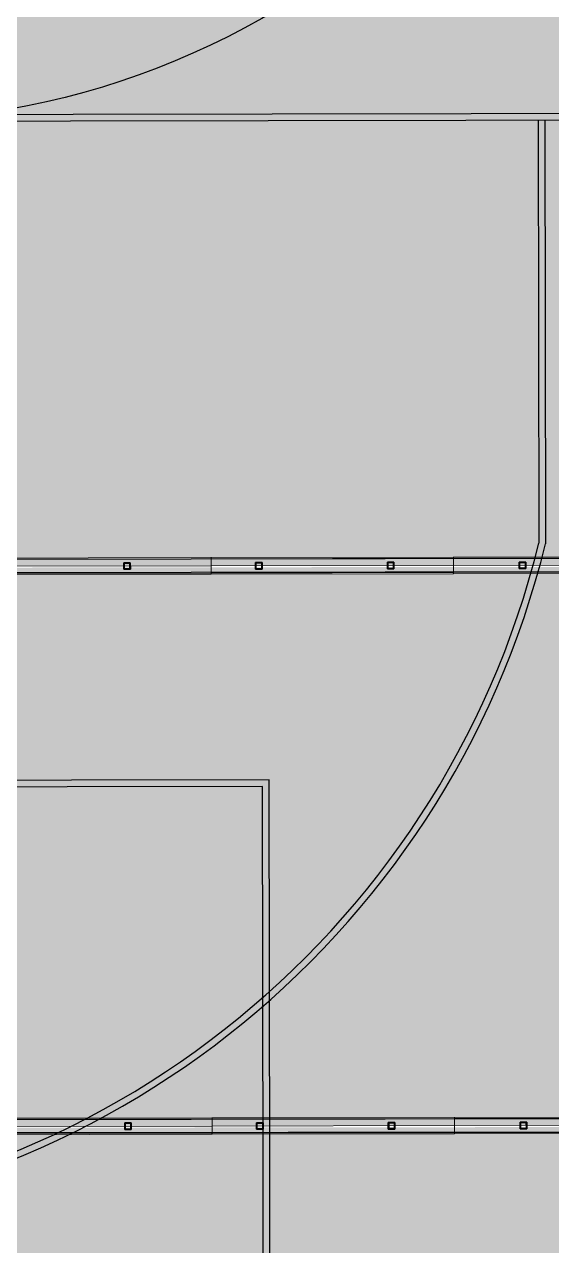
# Model space of a CAD drawing. Header units: inches. Extents: x 1693 to 10990, y 1878 to 5055.
# Drawn here: x 10310.32 to 10313.02, y 4361.85 to 4368.1 of the extents above; entities that cross this region are included whole.
import ezdxf

# ---------------------------------------------------------------- set-up
doc = ezdxf.new("R2010")
doc.units = ezdxf.units.IN
doc.linetypes.add('Rayas Pequeñas', pattern=[0.141111, 0.070556, -0.070556])
doc.layers.add('BLOQUE E-MOBILIARIO', color=7, linetype='Continuous')
doc.layers.add('BLOQUE E-MOBILIARIO_Pluma_Nº__28', color=7, linetype='Continuous', lineweight=35, true_color=0xa80f02)
doc.layers.add('CUBIERTA CALAMINON Y TRANSLUCIDO_Pluma_Nº__4', color=7, linetype='Continuous', lineweight=13, true_color=0x029e21)
doc.layers.add('CUBIERTA CALAMINON Y TRANSLUCIDO_Pluma_Nº__19', color=255, linetype='Continuous', lineweight=0)
doc.layers.add('CUBIERTA CALAMINON Y TRANSLUCIDO_Pluma_Nº__60', color=230, linetype='Continuous', lineweight=25)
pattern_1 = [(45, (0, 0), (-0.079549513, 0.079549513), []), (45, (-0.02652, 0.02652), (-0.079549513, 0.079549513), [])]

# ---------------------------------------------------------------- blocks, each defined once
blk = doc.blocks.new('SHS Conf en Caliente V 23[136]', base_point=(-2.3818, -398.6625))
at = {"layer": 'BLOQUE E-MOBILIARIO', "linetype": 'Continuous', "lineweight": 0, "true_color": 0xffffff}
h = blk.add_hatch(dxfattribs=at)
h.set_pattern_fill('ACERO', style=0, pattern_type=2)
h.set_pattern_definition(pattern_1)
h.paths.add_polyline_path([(-2.3501, -398.647), (-2.3974, -398.6308), (-2.4135, -398.6781), (-2.3662, -398.6943)])
h.paths.add_polyline_path([(-2.3539, -398.6488), (-2.3681, -398.6905), (-2.4097, -398.6762), (-2.3955, -398.6346)], flags=0)
at = {"layer": 'BLOQUE E-MOBILIARIO_Pluma_Nº__28', "color": 14, "linetype": 'Rayas Pequeñas', "lineweight": 35, "true_color": 0xa80f02}
for p, q in [((-2.3974, -398.6308), (-2.4135, -398.6781)), ((-2.4097, -398.6762), (-2.3955, -398.6346)), ((-2.3501, -398.647), (-2.3974, -398.6308)), ((-2.3955, -398.6346), (-2.3539, -398.6488)), ((-2.3539, -398.6488), (-2.3681, -398.6905)), ((-2.3662, -398.6943), (-2.3501, -398.647)), ((-2.4135, -398.6781), (-2.3662, -398.6943)), ((-2.3681, -398.6905), (-2.4097, -398.6762))]:
    blk.add_line(p, q, dxfattribs=at)
blk = doc.blocks.new('SHS Conf en Caliente V 23[137]', base_point=(-1.4354, -398.9857))
at = {"layer": 'BLOQUE E-MOBILIARIO', "linetype": 'Continuous', "lineweight": 0, "true_color": 0xffffff}
h = blk.add_hatch(dxfattribs=at)
h.set_pattern_fill('ACERO', style=0, pattern_type=2)
h.set_pattern_definition(pattern_1)
h.paths.add_polyline_path([(-1.4037, -398.9701), (-1.451, -398.9539), (-1.4672, -399.0012), (-1.4199, -399.0174)])
h.paths.add_polyline_path([(-1.4075, -398.972), (-1.4217, -399.0136), (-1.4634, -398.9994), (-1.4491, -398.9577)], flags=0)
at = {"layer": 'BLOQUE E-MOBILIARIO_Pluma_Nº__28', "color": 14, "linetype": 'Rayas Pequeñas', "lineweight": 35, "true_color": 0xa80f02}
for p, q in [((-1.451, -398.9539), (-1.4672, -399.0012)), ((-1.4672, -399.0012), (-1.4199, -399.0174)), ((-1.4634, -398.9994), (-1.4491, -398.9577)), ((-1.4217, -399.0136), (-1.4634, -398.9994)), ((-1.4037, -398.9701), (-1.451, -398.9539)), ((-1.4491, -398.9577), (-1.4075, -398.972)), ((-1.4075, -398.972), (-1.4217, -399.0136)), ((-1.4199, -399.0174), (-1.4037, -398.9701))]:
    blk.add_line(p, q, dxfattribs=at)
blk = doc.blocks.new('SHS Conf en Caliente V 23[138]', base_point=(-0.4891, -399.3088))
at = {"layer": 'BLOQUE E-MOBILIARIO', "linetype": 'Continuous', "lineweight": 0, "true_color": 0xffffff}
h = blk.add_hatch(dxfattribs=at)
h.set_pattern_fill('ACERO', style=0, pattern_type=2)
h.set_pattern_definition(pattern_1)
h.paths.add_polyline_path([(-0.4573, -399.2932), (-0.5047, -399.2771), (-0.5208, -399.3244), (-0.4735, -399.3405)])
h.paths.add_polyline_path([(-0.4611, -399.2951), (-0.4754, -399.3367), (-0.517, -399.3225), (-0.5028, -399.2809)], flags=0)
at = {"layer": 'BLOQUE E-MOBILIARIO_Pluma_Nº__28', "color": 14, "linetype": 'Rayas Pequeñas', "lineweight": 35, "true_color": 0xa80f02}
for p, q in [((-0.5047, -399.2771), (-0.5208, -399.3244)), ((-0.517, -399.3225), (-0.5028, -399.2809)), ((-0.4573, -399.2932), (-0.5047, -399.2771)), ((-0.5028, -399.2809), (-0.4611, -399.2951)), ((-0.4611, -399.2951), (-0.4754, -399.3367)), ((-0.4735, -399.3405), (-0.4573, -399.2932)), ((-0.5208, -399.3244), (-0.4735, -399.3405)), ((-0.4754, -399.3367), (-0.517, -399.3225))]:
    blk.add_line(p, q, dxfattribs=at)
blk = doc.blocks.new('SHS Conf en Caliente V 23[139]', base_point=(0.4573, -399.6319))
at = {"layer": 'BLOQUE E-MOBILIARIO', "linetype": 'Continuous', "lineweight": 0, "true_color": 0xffffff}
h = blk.add_hatch(dxfattribs=at)
h.set_pattern_fill('ACERO', style=0, pattern_type=2)
h.set_pattern_definition(pattern_1)
h.paths.add_polyline_path([(0.489, -399.6163), (0.4417, -399.6002), (0.4255, -399.6475), (0.4729, -399.6637)])
h.paths.add_polyline_path([(0.4852, -399.6182), (0.471, -399.6598), (0.4293, -399.6456), (0.4436, -399.604)], flags=0)
at = {"layer": 'BLOQUE E-MOBILIARIO_Pluma_Nº__28', "color": 14, "linetype": 'Rayas Pequeñas', "lineweight": 35, "true_color": 0xa80f02}
for p, q in [((0.4417, -399.6002), (0.4255, -399.6475)), ((0.4255, -399.6475), (0.4729, -399.6637)), ((0.4293, -399.6456), (0.4436, -399.604)), ((0.471, -399.6598), (0.4293, -399.6456)), ((0.489, -399.6163), (0.4417, -399.6002)), ((0.4436, -399.604), (0.4852, -399.6182)), ((0.4852, -399.6182), (0.471, -399.6598)), ((0.4729, -399.6637), (0.489, -399.6163))]:
    blk.add_line(p, q, dxfattribs=at)
blk = doc.blocks.new('SHS Conf en Caliente V 23[165]', base_point=(-3.7551, -402.6845))
at = {"layer": 'BLOQUE E-MOBILIARIO', "linetype": 'Continuous', "lineweight": 0, "true_color": 0xffffff}
h = blk.add_hatch(dxfattribs=at)
h.set_pattern_fill('ACERO', style=0, pattern_type=2)
h.set_pattern_definition(pattern_1)
h.paths.add_polyline_path([(-3.7233, -402.669), (-3.7707, -402.6528), (-3.7868, -402.7001), (-3.7395, -402.7163)])
h.paths.add_polyline_path([(-3.7272, -402.6708), (-3.7414, -402.7125), (-3.783, -402.6983), (-3.7688, -402.6566)], flags=0)
at = {"layer": 'BLOQUE E-MOBILIARIO_Pluma_Nº__28', "color": 14, "linetype": 'Rayas Pequeñas', "lineweight": 35, "true_color": 0xa80f02}
for p, q in [((-3.7707, -402.6528), (-3.7868, -402.7001)), ((-3.7868, -402.7001), (-3.7395, -402.7163)), ((-3.783, -402.6983), (-3.7688, -402.6566)), ((-3.7414, -402.7125), (-3.783, -402.6983)), ((-3.7233, -402.669), (-3.7707, -402.6528)), ((-3.7688, -402.6566), (-3.7272, -402.6708)), ((-3.7272, -402.6708), (-3.7414, -402.7125)), ((-3.7395, -402.7163), (-3.7233, -402.669))]:
    blk.add_line(p, q, dxfattribs=at)
blk = doc.blocks.new('SHS Conf en Caliente V 23[166]', base_point=(-2.8087, -403.0077))
at = {"layer": 'BLOQUE E-MOBILIARIO', "linetype": 'Continuous', "lineweight": 0, "true_color": 0xffffff}
h = blk.add_hatch(dxfattribs=at)
h.set_pattern_fill('ACERO', style=0, pattern_type=2)
h.set_pattern_definition(pattern_1)
h.paths.add_polyline_path([(-2.777, -402.9921), (-2.8243, -402.9759), (-2.8405, -403.0233), (-2.7931, -403.0394)])
h.paths.add_polyline_path([(-2.7808, -402.994), (-2.795, -403.0356), (-2.8367, -403.0214), (-2.8224, -402.9797)], flags=0)
at = {"layer": 'BLOQUE E-MOBILIARIO_Pluma_Nº__28', "color": 14, "linetype": 'Rayas Pequeñas', "lineweight": 35, "true_color": 0xa80f02}
for p, q in [((-2.8243, -402.9759), (-2.8405, -403.0233)), ((-2.8367, -403.0214), (-2.8224, -402.9797)), ((-2.777, -402.9921), (-2.8243, -402.9759)), ((-2.8224, -402.9797), (-2.7808, -402.994)), ((-2.7808, -402.994), (-2.795, -403.0356)), ((-2.7931, -403.0394), (-2.777, -402.9921)), ((-2.8405, -403.0233), (-2.7931, -403.0394)), ((-2.795, -403.0356), (-2.8367, -403.0214))]:
    blk.add_line(p, q, dxfattribs=at)
blk = doc.blocks.new('SHS Conf en Caliente V 23[167]', base_point=(-1.8624, -403.3308))
at = {"layer": 'BLOQUE E-MOBILIARIO', "linetype": 'Continuous', "lineweight": 0, "true_color": 0xffffff}
h = blk.add_hatch(dxfattribs=at)
h.set_pattern_fill('ACERO', style=0, pattern_type=2)
h.set_pattern_definition(pattern_1)
h.paths.add_polyline_path([(-1.8306, -403.3152), (-1.878, -403.2991), (-1.8941, -403.3464), (-1.8468, -403.3625)])
h.paths.add_polyline_path([(-1.8344, -403.3171), (-1.8487, -403.3587), (-1.8903, -403.3445), (-1.8761, -403.3029)], flags=0)
at = {"layer": 'BLOQUE E-MOBILIARIO_Pluma_Nº__28', "color": 14, "linetype": 'Rayas Pequeñas', "lineweight": 35, "true_color": 0xa80f02}
for p, q in [((-1.878, -403.2991), (-1.8941, -403.3464)), ((-1.8941, -403.3464), (-1.8468, -403.3625)), ((-1.8903, -403.3445), (-1.8761, -403.3029)), ((-1.8487, -403.3587), (-1.8903, -403.3445)), ((-1.8306, -403.3152), (-1.878, -403.2991)), ((-1.8761, -403.3029), (-1.8344, -403.3171)), ((-1.8344, -403.3171), (-1.8487, -403.3587)), ((-1.8468, -403.3625), (-1.8306, -403.3152))]:
    blk.add_line(p, q, dxfattribs=at)
blk = doc.blocks.new('SHS Conf en Caliente V 23[168]', base_point=(-0.916, -403.6539))
at = {"layer": 'BLOQUE E-MOBILIARIO', "linetype": 'Continuous', "lineweight": 0, "true_color": 0xffffff}
h = blk.add_hatch(dxfattribs=at)
h.set_pattern_fill('ACERO', style=0, pattern_type=2)
h.set_pattern_definition(pattern_1)
h.paths.add_polyline_path([(-0.8843, -403.6383), (-0.9316, -403.6222), (-0.9478, -403.6695), (-0.9004, -403.6857)])
h.paths.add_polyline_path([(-0.8881, -403.6402), (-0.9023, -403.6819), (-0.9439, -403.6676), (-0.9297, -403.626)], flags=0)
at = {"layer": 'BLOQUE E-MOBILIARIO_Pluma_Nº__28', "color": 14, "linetype": 'Rayas Pequeñas', "lineweight": 35, "true_color": 0xa80f02}
for p, q in [((-0.9316, -403.6222), (-0.9478, -403.6695)), ((-0.9439, -403.6676), (-0.9297, -403.626)), ((-0.8843, -403.6383), (-0.9316, -403.6222)), ((-0.9297, -403.626), (-0.8881, -403.6402)), ((-0.8881, -403.6402), (-0.9023, -403.6819)), ((-0.9004, -403.6857), (-0.8843, -403.6383)), ((-0.9478, -403.6695), (-0.9004, -403.6857)), ((-0.9023, -403.6819), (-0.9439, -403.6676))]:
    blk.add_line(p, q, dxfattribs=at)

msp = doc.modelspace()

# ---------------------------------------------------------------- hatches: boundary and pattern name
at = {"layer": 'CUBIERTA CALAMINON Y TRANSLUCIDO_Pluma_Nº__19', "linetype": 'Continuous', "lineweight": 0}
h = msp.add_hatch(color=255, dxfattribs=at)
h.set_gradient(color1=(199, 200, 202), color2=(0, 0, 0), one_color=1, name='INVCYLINDER')
h.paths.add_polyline_path([(10295.9508, 4368.1721), (10295.949, 4365.3032), (10317.9889, 4365.34), (10317.9878, 4368.1984)])
h = msp.add_hatch(color=255, dxfattribs=at)
h.set_gradient(color1=(255, 255, 255), color2=(0, 0, 0), one_color=1, name='INVCYLINDER')
h.paths.add_polyline_path([(10295.9556, 4365.3032), (10295.9539, 4362.4342), (10317.9938, 4362.471), (10317.9926, 4365.3295)])
h = msp.add_hatch(color=255, dxfattribs=at)
h.set_gradient(color1=(199, 200, 202), color2=(0, 0, 0), one_color=1, name='INVCYLINDER')
h.paths.add_polyline_path([(10295.9604, 4362.4343), (10295.9586, 4359.5653), (10317.9985, 4359.6021), (10317.9973, 4362.4605)])

# ---------------------------------------------------------------- linework, layer by layer
at = {"layer": 'CUBIERTA CALAMINON Y TRANSLUCIDO_Pluma_Nº__4', "color": 104, "linetype": 'Continuous', "lineweight": 5, "true_color": 0x029e21, "flags": 128}
for points in [[(10297.16, 4365.342), (10297.7497, 4365.343), (10298.8653, 4365.3448), (10300.0204, 4365.3468), (10301.2098, 4365.3487), (10302.428, 4365.3508), (10303.6693, 4365.3528), (10304.9282, 4365.3549), (10306.1987, 4365.3571), (10307.4752, 4365.3592), (10308.7516, 4365.3613), (10310.0221, 4365.3635), (10311.281, 4365.3656), (10312.5224, 4365.3676), (10313.7405, 4365.3697), (10314.9299, 4365.3716), (10316.0851, 4365.3736), (10317.2007, 4365.3754), (10317.7903, 4365.3764)], [(10317.7877, 4365.3818), (10316.0826, 4365.379), (10314.9278, 4365.377), (10313.7387, 4365.3751), (10312.5209, 4365.373), (10311.2799, 4365.371), (10310.0214, 4365.3689), (10308.7512, 4365.3667), (10307.4752, 4365.3646), (10306.1991, 4365.3625), (10304.9289, 4365.3603), (10303.6704, 4365.3582), (10302.4294, 4365.3562), (10301.2116, 4365.3541), (10300.0225, 4365.3522), (10298.8677, 4365.3502), (10297.1626, 4365.3474)], [(10315.7626, 4365.373), (10314.9299, 4365.3716), (10313.7405, 4365.3697), (10312.5224, 4365.3676), (10311.281, 4365.3656), (10310.0221, 4365.3635), (10308.7516, 4365.3613), (10307.4752, 4365.3592), (10306.1987, 4365.3571), (10304.9282, 4365.3549), (10303.6693, 4365.3528), (10302.428, 4365.3508), (10301.2098, 4365.3487), (10300.0204, 4365.3468), (10299.1877, 4365.3454)], [(10315.7499, 4365.3784), (10314.9278, 4365.377), (10313.7387, 4365.3751), (10312.5209, 4365.373), (10311.2799, 4365.371), (10310.0214, 4365.3689), (10308.7512, 4365.3667), (10307.4752, 4365.3646), (10306.1991, 4365.3625), (10304.9289, 4365.3603), (10303.6704, 4365.3582), (10302.4294, 4365.3562), (10301.2116, 4365.3541), (10300.0225, 4365.3522), (10299.2004, 4365.3508)], [(10311.2799, 4365.371), (10311.2801, 4365.3708), (10311.2803, 4365.3705), (10311.2805, 4365.37), (10311.2807, 4365.3694), (10311.2808, 4365.3686), (10311.2809, 4365.3676), (10311.281, 4365.3666), (10311.281, 4365.3656), (10311.2811, 4365.3288), (10311.2811, 4365.292), (10311.2811, 4365.2909), (10311.281, 4365.2899), (10311.2809, 4365.289), (10311.2808, 4365.2882), (10311.2806, 4365.2875), (10311.2805, 4365.287), (10311.2802, 4365.2867), (10311.28, 4365.2866)], [(10311.2799, 4365.371), (10311.2801, 4365.3708), (10311.2803, 4365.3705), (10311.2805, 4365.37), (10311.2807, 4365.3694), (10311.2808, 4365.3686), (10311.2809, 4365.3676), (10311.281, 4365.3666), (10311.281, 4365.3656), (10311.2811, 4365.3288), (10311.2811, 4365.292), (10311.2811, 4365.2909), (10311.281, 4365.2899), (10311.2809, 4365.289), (10311.2808, 4365.2882), (10311.2806, 4365.2875), (10311.2805, 4365.287), (10311.2802, 4365.2867), (10311.28, 4365.2866)], [(10312.5209, 4365.373), (10312.5212, 4365.3729), (10312.5215, 4365.3726), (10312.5217, 4365.3721), (10312.5219, 4365.3714), (10312.5221, 4365.3706), (10312.5222, 4365.3697), (10312.5223, 4365.3687), (10312.5224, 4365.3676), (10312.5224, 4365.3308), (10312.5225, 4365.294), (10312.5225, 4365.293), (10312.5224, 4365.292), (10312.5222, 4365.291), (10312.5221, 4365.2902), (10312.5218, 4365.2896), (10312.5216, 4365.2891), (10312.5213, 4365.2887), (10312.521, 4365.2886)], [(10312.5209, 4365.373), (10312.5212, 4365.3729), (10312.5215, 4365.3726), (10312.5217, 4365.3721), (10312.5219, 4365.3714), (10312.5221, 4365.3706), (10312.5222, 4365.3697), (10312.5223, 4365.3687), (10312.5224, 4365.3676), (10312.5224, 4365.3308), (10312.5225, 4365.294), (10312.5225, 4365.293), (10312.5224, 4365.292), (10312.5222, 4365.291), (10312.5221, 4365.2902), (10312.5218, 4365.2896), (10312.5216, 4365.2891), (10312.5213, 4365.2887), (10312.521, 4365.2886)], [(10317.2007, 4365.3386), (10316.0851, 4365.3368), (10314.93, 4365.3349), (10313.7406, 4365.3329), (10312.5224, 4365.3308), (10311.2811, 4365.3288), (10310.0222, 4365.3267), (10308.7516, 4365.3245), (10307.4887, 4365.3224)], [(10315.7627, 4365.3362), (10314.93, 4365.3349), (10313.7406, 4365.3329), (10312.5224, 4365.3308), (10311.2811, 4365.3288), (10310.0222, 4365.3267), (10308.7516, 4365.3245), (10307.4887, 4365.3224)], [(10317.7904, 4365.3028), (10316.0852, 4365.3), (10314.9301, 4365.2981), (10313.7407, 4365.2961), (10312.5225, 4365.294), (10311.2811, 4365.292), (10310.0223, 4365.2899), (10308.7517, 4365.2878), (10307.4753, 4365.2856), (10306.1989, 4365.2835), (10304.9283, 4365.2814), (10303.6695, 4365.2793), (10302.4281, 4365.2772), (10301.2099, 4365.2752), (10300.0205, 4365.2732), (10298.8654, 4365.2712), (10297.1602, 4365.2684)], [(10317.7878, 4365.2974), (10316.0827, 4365.2946), (10314.9279, 4365.2927), (10313.7389, 4365.2907), (10312.521, 4365.2886), (10311.28, 4365.2866), (10310.0215, 4365.2845), (10308.7514, 4365.2824), (10307.4753, 4365.2802), (10306.1992, 4365.2781), (10304.9291, 4365.276), (10303.6706, 4365.2739), (10302.4296, 4365.2718), (10301.2117, 4365.2698), (10300.0227, 4365.2678), (10298.8679, 4365.2658), (10297.1628, 4365.263)], [(10315.7627, 4365.2995), (10314.9301, 4365.2981), (10313.7407, 4365.2961), (10312.5225, 4365.294), (10311.2811, 4365.292), (10310.0223, 4365.2899), (10308.7517, 4365.2878), (10307.4753, 4365.2856), (10306.1989, 4365.2835), (10304.9283, 4365.2814), (10303.6695, 4365.2793), (10302.4281, 4365.2772), (10301.2099, 4365.2752), (10300.0205, 4365.2732), (10299.1879, 4365.2718)], [(10315.7501, 4365.294), (10314.9279, 4365.2927), (10313.7389, 4365.2907), (10312.521, 4365.2886), (10311.28, 4365.2866), (10310.0215, 4365.2845), (10308.7514, 4365.2824), (10307.4753, 4365.2802), (10306.1992, 4365.2781), (10304.9291, 4365.276), (10303.6706, 4365.2739), (10302.4296, 4365.2718), (10301.2117, 4365.2698), (10300.0227, 4365.2678), (10299.2005, 4365.2664)], [(10297.1648, 4362.473), (10297.7545, 4362.474), (10298.87, 4362.4759), (10300.0252, 4362.4778), (10301.2146, 4362.4798), (10302.4328, 4362.4818), (10303.6741, 4362.4839), (10304.933, 4362.486), (10306.2035, 4362.4881), (10307.48, 4362.4903), (10308.7564, 4362.4924), (10310.0269, 4362.4945), (10311.2858, 4362.4966), (10312.5272, 4362.4987), (10313.7453, 4362.5007), (10314.9347, 4362.5027), (10316.0899, 4362.5047), (10317.2055, 4362.5065), (10317.7951, 4362.5075)], [(10317.7925, 4362.5129), (10316.0874, 4362.51), (10314.9326, 4362.5081), (10313.7435, 4362.5061), (10312.5257, 4362.5041), (10311.2847, 4362.502), (10310.0262, 4362.4999), (10308.756, 4362.4978), (10307.4799, 4362.4957), (10306.2039, 4362.4935), (10304.9337, 4362.4914), (10303.6752, 4362.4893), (10302.4342, 4362.4872), (10301.2164, 4362.4852), (10300.0273, 4362.4832), (10298.8725, 4362.4813), (10297.1674, 4362.4785)], [(10315.7674, 4362.5041), (10314.9347, 4362.5027), (10313.7453, 4362.5007), (10312.5272, 4362.4987), (10311.2858, 4362.4966), (10310.0269, 4362.4945), (10308.7564, 4362.4924), (10307.48, 4362.4903), (10306.2035, 4362.4881), (10304.933, 4362.486), (10303.6741, 4362.4839), (10302.4328, 4362.4818), (10301.2146, 4362.4798), (10300.0252, 4362.4778), (10299.1925, 4362.4764)], [(10315.7547, 4362.5095), (10314.9326, 4362.5081), (10313.7435, 4362.5061), (10312.5257, 4362.5041), (10311.2847, 4362.502), (10310.0262, 4362.4999), (10308.756, 4362.4978), (10307.4799, 4362.4957), (10306.2039, 4362.4935), (10304.9337, 4362.4914), (10303.6752, 4362.4893), (10302.4342, 4362.4872), (10301.2164, 4362.4852), (10300.0273, 4362.4832), (10299.2052, 4362.4819)], [(10311.2847, 4362.502), (10311.2849, 4362.5019), (10311.2851, 4362.5016), (10311.2853, 4362.5011), (10311.2855, 4362.5004), (10311.2856, 4362.4996), (10311.2857, 4362.4987), (10311.2858, 4362.4977), (10311.2858, 4362.4966), (10311.2858, 4362.4598), (10311.2859, 4362.423), (10311.2859, 4362.422), (10311.2858, 4362.421), (10311.2857, 4362.42), (10311.2856, 4362.4192), (10311.2854, 4362.4186), (10311.2852, 4362.4181), (10311.285, 4362.4178), (10311.2848, 4362.4176)], [(10311.2847, 4362.502), (10311.2849, 4362.5019), (10311.2851, 4362.5016), (10311.2853, 4362.5011), (10311.2855, 4362.5004), (10311.2856, 4362.4996), (10311.2857, 4362.4987), (10311.2858, 4362.4977), (10311.2858, 4362.4966), (10311.2858, 4362.4598), (10311.2859, 4362.423), (10311.2859, 4362.422), (10311.2858, 4362.421), (10311.2857, 4362.42), (10311.2856, 4362.4192), (10311.2854, 4362.4186), (10311.2852, 4362.4181), (10311.285, 4362.4178), (10311.2848, 4362.4176)], [(10312.5257, 4362.5041), (10312.526, 4362.504), (10312.5263, 4362.5037), (10312.5265, 4362.5032), (10312.5267, 4362.5025), (10312.5269, 4362.5017), (10312.527, 4362.5008), (10312.5271, 4362.4998), (10312.5272, 4362.4987), (10312.5272, 4362.4619), (10312.5273, 4362.4251), (10312.5272, 4362.4241), (10312.5272, 4362.4231), (10312.527, 4362.4221), (10312.5269, 4362.4213), (10312.5266, 4362.4206), (10312.5264, 4362.4201), (10312.5261, 4362.4198), (10312.5258, 4362.4197)], [(10312.5257, 4362.5041), (10312.526, 4362.504), (10312.5263, 4362.5037), (10312.5265, 4362.5032), (10312.5267, 4362.5025), (10312.5269, 4362.5017), (10312.527, 4362.5008), (10312.5271, 4362.4998), (10312.5272, 4362.4987), (10312.5272, 4362.4619), (10312.5273, 4362.4251), (10312.5272, 4362.4241), (10312.5272, 4362.4231), (10312.527, 4362.4221), (10312.5269, 4362.4213), (10312.5266, 4362.4206), (10312.5264, 4362.4201), (10312.5261, 4362.4198), (10312.5258, 4362.4197)], [(10317.7952, 4362.4339), (10316.09, 4362.4311), (10314.9348, 4362.4291), (10313.7455, 4362.4272), (10312.5273, 4362.4251), (10311.2859, 4362.423), (10310.0271, 4362.4209), (10308.7565, 4362.4188), (10307.4801, 4362.4167), (10306.2037, 4362.4146), (10304.9331, 4362.4124), (10303.6743, 4362.4103), (10302.4329, 4362.4083), (10301.2147, 4362.4062), (10300.0253, 4362.4042), (10298.8702, 4362.4023), (10297.1649, 4362.3995)], [(10317.7926, 4362.4285), (10316.0875, 4362.4257), (10314.9327, 4362.4237), (10313.7437, 4362.4218), (10312.5258, 4362.4197), (10311.2848, 4362.4176), (10310.0263, 4362.4155), (10308.7561, 4362.4134), (10307.4801, 4362.4113), (10306.204, 4362.4092), (10304.9338, 4362.407), (10303.6754, 4362.4049), (10302.4343, 4362.4029), (10301.2165, 4362.4008), (10300.0275, 4362.3988), (10298.8727, 4362.3969), (10297.1676, 4362.3941)], [(10315.7675, 4362.4305), (10314.9348, 4362.4291), (10313.7455, 4362.4272), (10312.5273, 4362.4251), (10311.2859, 4362.423), (10310.0271, 4362.4209), (10308.7565, 4362.4188), (10307.4801, 4362.4167), (10306.2037, 4362.4146), (10304.9331, 4362.4124), (10303.6743, 4362.4103), (10302.4329, 4362.4083), (10301.2147, 4362.4062), (10300.0253, 4362.4042), (10299.1927, 4362.4029)], [(10317.2055, 4362.4697), (10316.0899, 4362.4679), (10314.9348, 4362.4659), (10313.7454, 4362.4639), (10312.5272, 4362.4619), (10311.2858, 4362.4598), (10310.027, 4362.4577), (10308.7564, 4362.4556), (10307.4935, 4362.4535)], [(10315.7674, 4362.4673), (10314.9348, 4362.4659), (10313.7454, 4362.4639), (10312.5272, 4362.4619), (10311.2858, 4362.4598), (10310.027, 4362.4577), (10308.7564, 4362.4556), (10307.4935, 4362.4535)], [(10315.7549, 4362.4251), (10314.9327, 4362.4237), (10313.7437, 4362.4218), (10312.5258, 4362.4197), (10311.2848, 4362.4176), (10310.0263, 4362.4155), (10308.7561, 4362.4134), (10307.4801, 4362.4113), (10306.204, 4362.4092), (10304.9338, 4362.407), (10303.6754, 4362.4049), (10302.4343, 4362.4029), (10301.2165, 4362.4008), (10300.0275, 4362.3988), (10299.2053, 4362.3975)]]:
    msp.add_lwpolyline(points, dxfattribs=at)
at = {"layer": 'CUBIERTA CALAMINON Y TRANSLUCIDO_Pluma_Nº__60', "color": 230, "linetype": 'Continuous', "lineweight": 25}
for p, q in [((10312.9561, 4367.6098), (10312.9597, 4365.4457)), ((10312.9898, 4367.6099), (10312.9934, 4365.4416)), ((10317.3138, 4365.3726), (10296.7252, 4365.3382)), ((10317.314, 4365.3051), (10296.7254, 4365.2707)), ((10317.3186, 4362.5037), (10296.73, 4362.4693)), ((10317.3188, 4362.4362), (10296.7302, 4362.4018))]:
    msp.add_line(p, q, dxfattribs=at)
at = {"layer": 'CUBIERTA CALAMINON Y TRANSLUCIDO_Pluma_Nº__60', "color": 230, "linetype": 'Continuous', "lineweight": 25, "flags": 128}
msp.add_lwpolyline([(10313.5906, 4371.6612, -0.414214), (10309.5471, 4367.6041), (10307.522, 4367.6008, -0.414214), (10303.465, 4371.6442)], format="xyb", dxfattribs=at)
for points in [[(10313.6469, 4358.1604), (10313.6311, 4367.6447), (10303.4379, 4367.6277), (10303.4538, 4358.1434)], [(10313.6131, 4358.1603), (10313.5974, 4367.6109), (10303.4717, 4367.594), (10303.4875, 4358.1434)]]:
    msp.add_lwpolyline(points, dxfattribs=at)
for points in [[(10311.5779, 4364.2323), (10305.5025, 4364.2222), (10305.5228, 4352.0714), (10311.5982, 4352.0816)], [(10311.5442, 4364.1985), (10305.5363, 4364.1885), (10305.5565, 4352.1052), (10311.5644, 4352.1153)]]:
    msp.add_lwpolyline(points, close=True, dxfattribs=at)
at = {"layer": 'CUBIERTA CALAMINON Y TRANSLUCIDO_Pluma_Nº__60', "color": 230, "linetype": 'Continuous', "lineweight": 25}
for radius, start, end in [(4.5903, 194.02622, 346.16511), (4.5565, 194.07798, 346.11336)]:
    msp.add_arc((10308.5363, 4366.5393), radius, start, end, dxfattribs=at)

# ---------------------------------------------------------------- block references
at = {"layer": 'BLOQUE E-MOBILIARIO', "color": 5, "linetype": 'Rayas Pequeñas', "lineweight": 13, "xscale": 0.6750421965442606, "yscale": 0.6750421965442606, "zscale": 0.6750421965442606, "rotation": 18.94787699857764}
for name, p in [('SHS Conf en Caliente V 23[136]', (10310.8504, 4365.328)), ('SHS Conf en Caliente V 23[137]', (10311.5255, 4365.3292)), ('SHS Conf en Caliente V 23[138]', (10312.2005, 4365.3303)), ('SHS Conf en Caliente V 23[139]', (10312.8756, 4365.3314)), ('SHS Conf en Caliente V 23[165]', (10310.8552, 4362.4591)), ('SHS Conf en Caliente V 23[166]', (10311.5303, 4362.4602)), ('SHS Conf en Caliente V 23[167]', (10312.2053, 4362.4614)), ('SHS Conf en Caliente V 23[168]', (10312.8804, 4362.4625))]:
    msp.add_blockref(name, p, dxfattribs=at)

doc.saveas('drawing.dxf')
